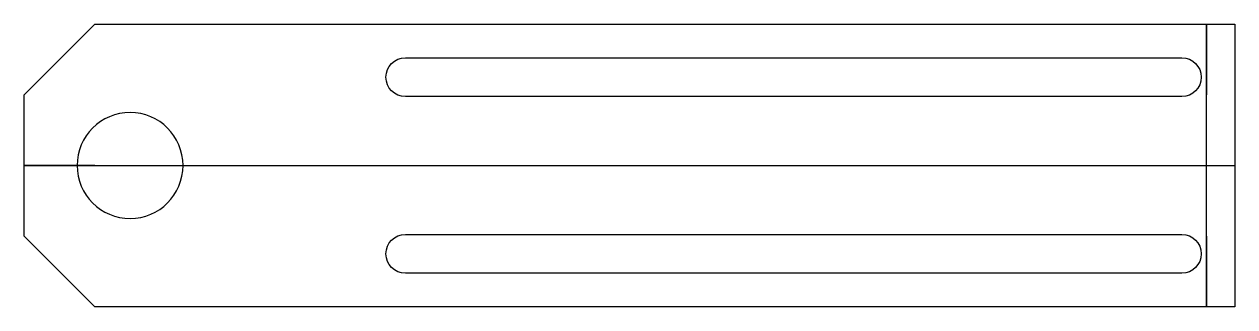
# Model space of a CAD drawing. Header units: millimetres. Extents: x -335 to 8, y -40 to 40.
import ezdxf

# ---------------------------------------------------------------- set-up
doc = ezdxf.new("R2010")
doc.units = ezdxf.units.MM
for name, color, linetype, true_color in [('ORTHO$28', 7, 'Continuous', 0xffffff), ('ORTHO$29', 7, 'Continuous', 0xffffff), ('Top$27', 7, 'Continuous', 0xffffff)]:
    doc.layers.add(name, color=color, linetype=linetype, true_color=true_color)

msp = doc.modelspace()

# ---------------------------------------------------------------- linework, layer by layer
at = {"layer": 'ORTHO$28', "color": 151, "linetype": 'Continuous', "lineweight": 25}
for p, q in [((0, 40, -80), (0, 20, -80)), ((0, 20, -60), (0, 40, -60)), ((0, 40, -60), (0, 40, -80)), ((0, -20, -80), (0, 20, -80)), ((0, -20, -60), (0, 20, -60)), ((0, 20, -60), (0, 20, -80)), ((0, -20, -60), (0, -20, -80)), ((0, -40, -60), (0, -20, -60)), ((0, -20, -80), (0, -40, -80)), ((0, -40, -60), (0, -40, -80))]:
    msp.add_line(p, q, dxfattribs=at)
at = {"layer": 'ORTHO$29', "color": 151, "linetype": 'Continuous', "lineweight": 25}
for p, q in [((-335, 0, -60), (-315, 0, -60)), ((-335, 0, -60), (-335, 0, -80)), ((-315, 0, -80), (-335, 0, -80)), ((-315, 0, -80), (8, 0, -80)), ((-315, 0, -60), (8, 0, -60)), ((-315, 0, -60), (-315, 0, -80)), ((8, 0, -60), (8, 0, -80))]:
    msp.add_line(p, q, dxfattribs=at)
at = {"layer": 'Top$27', "color": 151, "linetype": 'Continuous', "lineweight": 25}
for p, q in [((-335, 20), (-315, 40)), ((-315, 40), (8, 40)), ((8, 40), (8, -40)), ((-227, 30.5), (-7, 30.5)), ((-335, -20), (-335, 20)), ((-7, 19.5), (-227, 19.5)), ((-315, -40), (-335, -20)), ((-227, -19.5), (-7, -19.5)), ((-7, -30.5), (-227, -30.5)), ((8, -40), (-315, -40))]:
    msp.add_line(p, q, dxfattribs=at)
at = {"layer": 'Top$27', "color": 151, "linetype": 'Continuous', "lineweight": 25, "extrusion": (0, 0, -1)}
msp.add_circle((305, 0), 15, dxfattribs=at)
for centre, start, end in [((227, 25), 270, 90), ((7, 25), 90, 270), ((227, -25), 270, 90), ((7, -25), 90, 270)]:
    msp.add_arc(centre, 5.5, start, end, dxfattribs=at)

doc.saveas('drawing.dxf')
